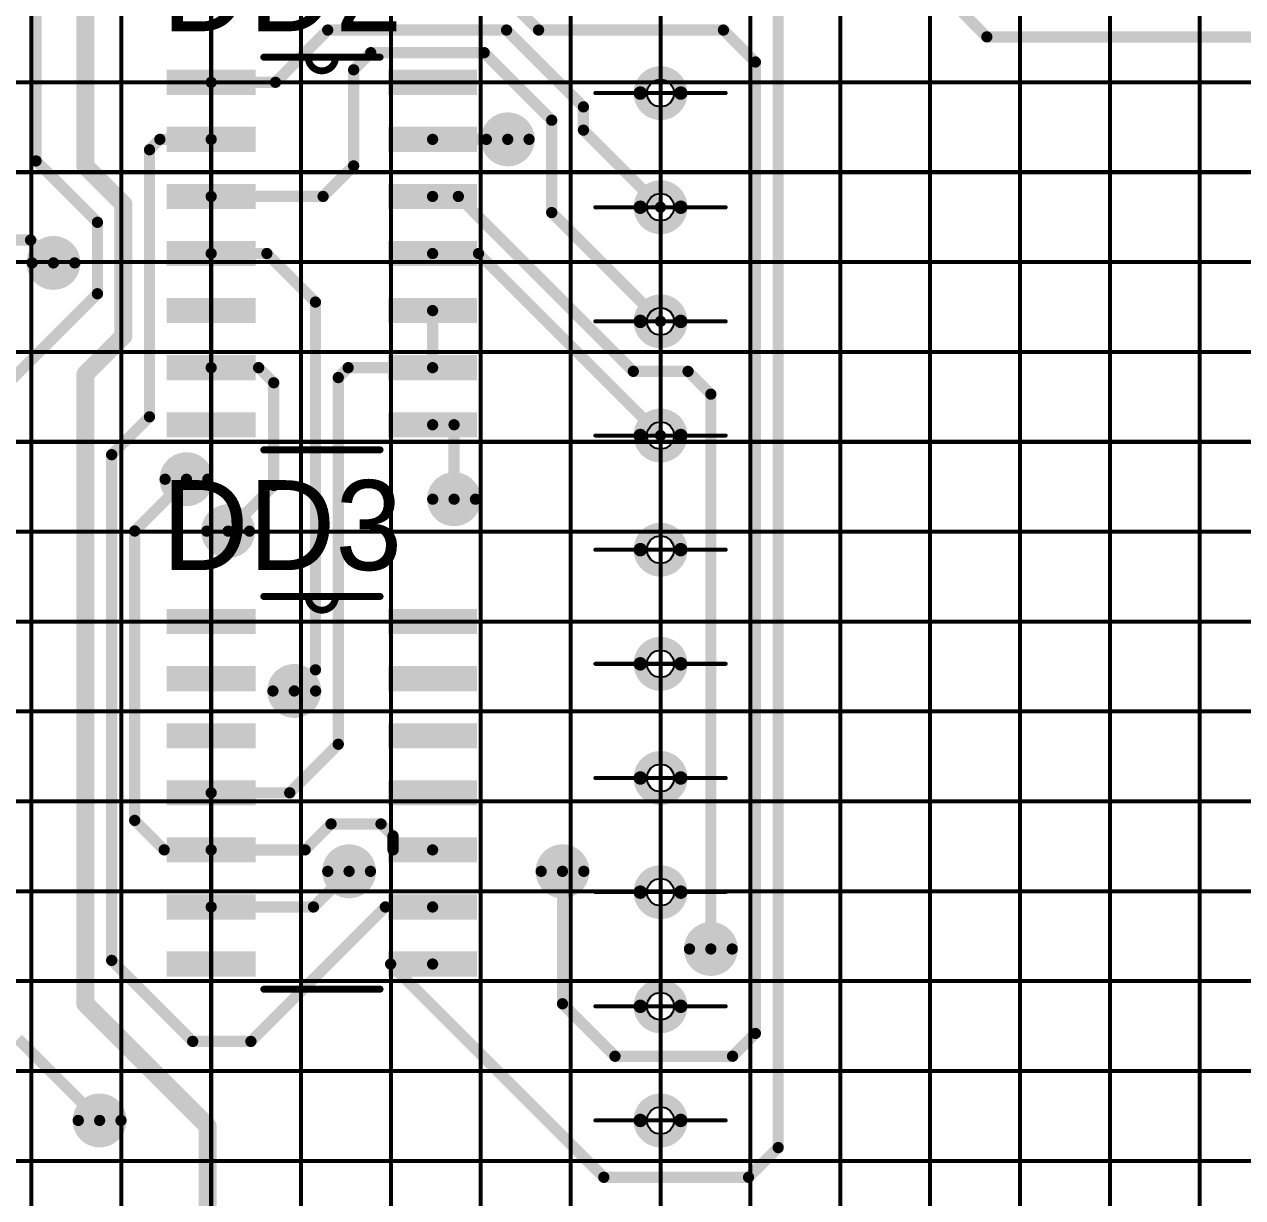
# Model space of a CAD drawing. Header units: millimetres. Extents: x 0 to 841, y 0 to 2540.
# Drawn here: x 276.7 to 330.9, y 2293.4 to 2345.6 of the extents above; entities that cross this region are included whole.
import ezdxf

# ---------------------------------------------------------------- set-up
doc = ezdxf.new("R2010")
doc.units = ezdxf.units.MM
for name, color, linetype in [('Mechanical11', 56, 'Continuous'), ('Mechanical12', 56, 'Continuous'), ('Mechanical7', 56, 'Continuous'), ('Mechanical9', 56, 'Continuous')]:
    doc.layers.add(name, color=color, linetype=linetype)

# ---------------------------------------------------------------- blocks, each defined once
blk = doc.blocks.new('BOASVIEW______T___O_______2_1_33_1_B_1')
at = {"layer": 'Mechanical12'}
for points in [[(210.019, 91.441), (213.981, 91.441), (213.981, 92.559), (210.019, 92.559)], [(219.874, 91.441), (223.836, 91.441), (223.836, 92.559), (219.874, 92.559)], [(210.019, 88.901), (213.981, 88.901), (213.981, 90.019), (210.019, 90.019)], [(219.874, 88.901), (223.836, 88.901), (223.836, 90.019), (219.874, 90.019)], [(210.019, 86.361), (213.981, 86.361), (213.981, 87.479), (210.019, 87.479)], [(219.874, 86.361), (223.836, 86.361), (223.836, 87.479), (219.874, 87.479)], [(210.019, 83.821), (213.981, 83.821), (213.981, 84.939), (210.019, 84.939)], [(219.874, 83.821), (223.836, 83.821), (223.836, 84.939), (219.874, 84.939)], [(210.019, 81.281), (213.981, 81.281), (213.981, 82.399), (210.019, 82.399)], [(219.874, 81.281), (223.836, 81.281), (223.836, 82.399), (219.874, 82.399)], [(210.019, 78.741), (213.981, 78.741), (213.981, 79.859), (210.019, 79.859)], [(219.874, 78.741), (223.836, 78.741), (223.836, 79.859), (219.874, 79.859)], [(210.019, 76.201), (213.981, 76.201), (213.981, 77.319), (210.019, 77.319)], [(219.874, 76.201), (223.836, 76.201), (223.836, 77.319), (219.874, 77.319)], [(210.019, 67.441), (213.981, 67.441), (213.981, 68.559), (210.019, 68.559)], [(219.874, 67.441), (223.836, 67.441), (223.836, 68.559), (219.874, 68.559)], [(210.019, 64.901), (213.981, 64.901), (213.981, 66.019), (210.019, 66.019)], [(219.874, 64.901), (223.836, 64.901), (223.836, 66.019), (219.874, 66.019)], [(210.019, 62.361), (213.981, 62.361), (213.981, 63.479), (210.019, 63.479)], [(219.874, 62.361), (223.836, 62.361), (223.836, 63.479), (219.874, 63.479)], [(210.019, 59.821), (213.981, 59.821), (213.981, 60.939), (210.019, 60.939)], [(219.874, 59.821), (223.836, 59.821), (223.836, 60.939), (219.874, 60.939)], [(210.019, 57.281), (213.981, 57.281), (213.981, 58.399), (210.019, 58.399)], [(219.874, 57.281), (223.836, 57.281), (223.836, 58.399), (219.874, 58.399)], [(210.019, 54.741), (213.981, 54.741), (213.981, 55.859), (210.019, 55.859)], [(219.874, 54.741), (223.836, 54.741), (223.836, 55.859), (219.874, 55.859)], [(210.019, 52.201), (213.981, 52.201), (213.981, 53.319), (210.019, 53.319)], [(219.874, 52.201), (223.836, 52.201), (223.836, 53.319), (219.874, 53.319)]]:
    blk.add_hatch(color=56, dxfattribs=at).paths.add_polyline_path(points)
at = {"layer": 'Mechanical12', "const_width": 0.305}
for points in [[(214.337, 93.118), (216.318, 93.118)], [(216.318, 93.118), (217.537, 93.118)], [(217.537, 93.118), (219.518, 93.118)], [(214.337, 75.642), (219.518, 75.642)], [(214.337, 69.118), (216.318, 69.118)], [(216.318, 69.118), (217.537, 69.118)], [(217.537, 69.118), (219.518, 69.118)], [(214.337, 51.642), (219.518, 51.642)]]:
    blk.add_lwpolyline(points, dxfattribs=at)
at = {"layer": 'Mechanical12'}
for points, const_width in [([(214.261, 93.118, 1), (214.413, 93.118, 1)], 0.152), ([(216.242, 93.118, 1), (216.394, 93.118, 1)], 0.152), ([(216.242, 93.118, 1), (216.394, 93.118, 1)], 0.152), ([(216.242, 93.118, 1), (216.394, 93.118, 1)], 0.152), ([(217.461, 93.118, 1), (217.613, 93.118, 1)], 0.152), ([(217.461, 93.118, 1), (217.613, 93.118, 1)], 0.152), ([(217.461, 93.118, 1), (217.613, 93.118, 1)], 0.152), ([(219.442, 93.118, 1), (219.595, 93.118, 1)], 0.152), ([(232.9, 91.52, 1), (231.1, 91.52, 1)], 0.6), ([(230.95, 91.52, 1), (231.25, 91.52, 1)], 0.3), ([(232.75, 91.52, 1), (233.05, 91.52, 1)], 0.3), ([(232.9, 86.44, 1), (231.1, 86.44, 1)], 0.6), ([(230.95, 86.44, 1), (231.25, 86.44, 1)], 0.3), ([(232.75, 86.44, 1), (233.05, 86.44, 1)], 0.3), ([(232.9, 81.36, 1), (231.1, 81.36, 1)], 0.6), ([(230.95, 81.36, 1), (231.25, 81.36, 1)], 0.3), ([(232.75, 81.36, 1), (233.05, 81.36, 1)], 0.3), ([(232.9, 76.28, 1), (231.1, 76.28, 1)], 0.6), ([(230.95, 76.28, 1), (231.25, 76.28, 1)], 0.3), ([(232.75, 76.28, 1), (233.05, 76.28, 1)], 0.3), ([(214.261, 75.642, 1), (214.413, 75.642, 1)], 0.152), ([(219.442, 75.642, 1), (219.595, 75.642, 1)], 0.152), ([(232.9, 71.2, 1), (231.1, 71.2, 1)], 0.6), ([(230.95, 71.2, 1), (231.25, 71.2, 1)], 0.3), ([(232.75, 71.2, 1), (233.05, 71.2, 1)], 0.3), ([(214.261, 69.118, 1), (214.413, 69.118, 1)], 0.152), ([(216.242, 69.118, 1), (216.394, 69.118, 1)], 0.152), ([(216.242, 69.118, 1), (216.394, 69.118, 1)], 0.152), ([(216.242, 69.118, 1), (216.394, 69.118, 1)], 0.152), ([(217.461, 69.118, 1), (217.613, 69.118, 1)], 0.152), ([(217.461, 69.118, 1), (217.613, 69.118, 1)], 0.152), ([(217.461, 69.118, 1), (217.613, 69.118, 1)], 0.152), ([(219.442, 69.118, 1), (219.595, 69.118, 1)], 0.152), ([(232.9, 66.12, 1), (231.1, 66.12, 1)], 0.6), ([(230.95, 66.12, 1), (231.25, 66.12, 1)], 0.3), ([(232.75, 66.12, 1), (233.05, 66.12, 1)], 0.3), ([(232.9, 61.04, 1), (231.1, 61.04, 1)], 0.6), ([(230.95, 61.04, 1), (231.25, 61.04, 1)], 0.3), ([(232.75, 61.04, 1), (233.05, 61.04, 1)], 0.3), ([(232.9, 55.96, 1), (231.1, 55.96, 1)], 0.6), ([(230.95, 55.96, 1), (231.25, 55.96, 1)], 0.3), ([(232.75, 55.96, 1), (233.05, 55.96, 1)], 0.3), ([(232.9, 50.88, 1), (231.1, 50.88, 1)], 0.6), ([(214.261, 51.642, 1), (214.413, 51.642, 1)], 0.152), ([(219.442, 51.642, 1), (219.595, 51.642, 1)], 0.152), ([(230.95, 50.88, 1), (231.25, 50.88, 1)], 0.3), ([(232.75, 50.88, 1), (233.05, 50.88, 1)], 0.3), ([(232.9, 45.8, 1), (231.1, 45.8, 1)], 0.6), ([(230.95, 45.8, 1), (231.25, 45.8, 1)], 0.3), ([(232.75, 45.8, 1), (233.05, 45.8, 1)], 0.3)]:
    blk.add_lwpolyline(points, format="xyb", close=True, dxfattribs=dict(at, const_width=const_width))
at = {"layer": 'Mechanical12', "const_width": 0.305}
for points in [[(217.537, 93.118, -1), (216.318, 93.118)], [(217.537, 69.118, -1), (216.318, 69.118)]]:
    blk.add_lwpolyline(points, format="xyb", dxfattribs=at)
at = {"layer": 'Mechanical7', "const_width": 0.18}
for points in [[(232, 93.7), (232, 99.5)], [(232, 88.62), (232, 94.42)], [(229.1, 91.52), (234.9, 91.52)], [(232, 83.54), (232, 89.34)], [(229.1, 86.44), (234.9, 86.44)], [(232, 78.46), (232, 84.26)], [(229.1, 81.36), (234.9, 81.36)], [(232, 73.38), (232, 79.18)], [(229.1, 76.28), (234.9, 76.28)], [(232, 68.3), (232, 74.1)], [(229.1, 71.2), (234.9, 71.2)], [(232, 63.22), (232, 69.02)], [(229.1, 66.12), (234.9, 66.12)], [(232, 58.14), (232, 63.94)], [(229.1, 61.04), (234.9, 61.04)], [(232, 53.06), (232, 58.86)], [(229.1, 55.96), (234.9, 55.96)], [(232, 47.98), (232, 53.78)], [(229.1, 50.88), (234.9, 50.88)], [(232, 42.9), (232, 48.7)], [(229.1, 45.8), (234.9, 45.8)], [(232, 37.82), (232, 43.62)]]:
    blk.add_lwpolyline(points, dxfattribs=at)
at = {"layer": 'Mechanical7', "const_width": 0.09}
for points in [[(231.955, 94.42, 1), (232.045, 94.42, 1)], [(231.955, 93.7, 1), (232.045, 93.7, 1)], [(229.055, 91.52, 1), (229.145, 91.52, 1)], [(234.855, 91.52, 1), (234.945, 91.52, 1)], [(231.955, 89.34, 1), (232.045, 89.34, 1)], [(231.955, 88.62, 1), (232.045, 88.62, 1)], [(229.055, 86.44, 1), (229.145, 86.44, 1)], [(234.855, 86.44, 1), (234.945, 86.44, 1)], [(231.955, 84.26, 1), (232.045, 84.26, 1)], [(231.955, 83.54, 1), (232.045, 83.54, 1)], [(229.055, 81.36, 1), (229.145, 81.36, 1)], [(234.855, 81.36, 1), (234.945, 81.36, 1)], [(231.955, 79.18, 1), (232.045, 79.18, 1)], [(231.955, 78.46, 1), (232.045, 78.46, 1)], [(229.055, 76.28, 1), (229.145, 76.28, 1)], [(234.855, 76.28, 1), (234.945, 76.28, 1)], [(231.955, 74.1, 1), (232.045, 74.1, 1)], [(231.955, 73.38, 1), (232.045, 73.38, 1)], [(229.055, 71.2, 1), (229.145, 71.2, 1)], [(234.855, 71.2, 1), (234.945, 71.2, 1)], [(231.955, 69.02, 1), (232.045, 69.02, 1)], [(231.955, 68.3, 1), (232.045, 68.3, 1)], [(229.055, 66.12, 1), (229.145, 66.12, 1)], [(234.855, 66.12, 1), (234.945, 66.12, 1)], [(231.955, 63.94, 1), (232.045, 63.94, 1)], [(231.955, 63.22, 1), (232.045, 63.22, 1)], [(229.055, 61.04, 1), (229.145, 61.04, 1)], [(234.855, 61.04, 1), (234.945, 61.04, 1)], [(231.955, 58.86, 1), (232.045, 58.86, 1)], [(231.955, 58.14, 1), (232.045, 58.14, 1)], [(229.055, 55.96, 1), (229.145, 55.96, 1)], [(234.855, 55.96, 1), (234.945, 55.96, 1)], [(231.955, 53.78, 1), (232.045, 53.78, 1)], [(231.955, 53.06, 1), (232.045, 53.06, 1)], [(229.055, 50.88, 1), (229.145, 50.88, 1)], [(234.855, 50.88, 1), (234.945, 50.88, 1)], [(231.955, 48.7, 1), (232.045, 48.7, 1)], [(231.955, 47.98, 1), (232.045, 47.98, 1)], [(229.055, 45.8, 1), (229.145, 45.8, 1)], [(234.855, 45.8, 1), (234.945, 45.8, 1)], [(231.955, 43.62, 1), (232.045, 43.62, 1)], [(231.955, 42.9, 1), (232.045, 42.9, 1)]]:
    blk.add_lwpolyline(points, format="xyb", close=True, dxfattribs=at)
at = {"layer": 'Mechanical7'}
for s, p in [('DD2', (209.803, 94.272)), ('DD3', (209.801, 70.294))]:
    blk.add_text(s, height=4, dxfattribs=at).set_placement(p)
blk = doc.blocks.new('BOASVIEW______T___L_____2_1_1_1_B_4')
at = {"layer": 'Mechanical12'}
for points in [[(210.019, 91.441), (213.981, 91.441), (213.981, 92.559), (210.019, 92.559)], [(219.874, 91.441), (223.836, 91.441), (223.836, 92.559), (219.874, 92.559)], [(210.019, 88.901), (213.981, 88.901), (213.981, 90.019), (210.019, 90.019)], [(219.874, 88.901), (223.836, 88.901), (223.836, 90.019), (219.874, 90.019)], [(210.019, 86.361), (213.981, 86.361), (213.981, 87.479), (210.019, 87.479)], [(219.874, 86.361), (223.836, 86.361), (223.836, 87.479), (219.874, 87.479)], [(210.019, 83.821), (213.981, 83.821), (213.981, 84.939), (210.019, 84.939)], [(219.874, 83.821), (223.836, 83.821), (223.836, 84.939), (219.874, 84.939)], [(210.019, 81.281), (213.981, 81.281), (213.981, 82.399), (210.019, 82.399)], [(219.874, 81.281), (223.836, 81.281), (223.836, 82.399), (219.874, 82.399)], [(210.019, 78.741), (213.981, 78.741), (213.981, 79.859), (210.019, 79.859)], [(219.874, 78.741), (223.836, 78.741), (223.836, 79.859), (219.874, 79.859)], [(210.019, 76.201), (213.981, 76.201), (213.981, 77.319), (210.019, 77.319)], [(219.874, 76.201), (223.836, 76.201), (223.836, 77.319), (219.874, 77.319)], [(210.019, 67.441), (213.981, 67.441), (213.981, 68.559), (210.019, 68.559)], [(219.874, 67.441), (223.836, 67.441), (223.836, 68.559), (219.874, 68.559)], [(210.019, 64.901), (213.981, 64.901), (213.981, 66.019), (210.019, 66.019)], [(219.874, 64.901), (223.836, 64.901), (223.836, 66.019), (219.874, 66.019)], [(210.019, 62.361), (213.981, 62.361), (213.981, 63.479), (210.019, 63.479)], [(219.874, 62.361), (223.836, 62.361), (223.836, 63.479), (219.874, 63.479)], [(210.019, 59.821), (213.981, 59.821), (213.981, 60.939), (210.019, 60.939)], [(219.874, 59.821), (223.836, 59.821), (223.836, 60.939), (219.874, 60.939)], [(210.019, 57.281), (213.981, 57.281), (213.981, 58.399), (210.019, 58.399)], [(219.874, 57.281), (223.836, 57.281), (223.836, 58.399), (219.874, 58.399)], [(210.019, 54.741), (213.981, 54.741), (213.981, 55.859), (210.019, 55.859)], [(219.874, 54.741), (223.836, 54.741), (223.836, 55.859), (219.874, 55.859)], [(210.019, 52.201), (213.981, 52.201), (213.981, 53.319), (210.019, 53.319)], [(219.874, 52.201), (223.836, 52.201), (223.836, 53.319), (219.874, 53.319)]]:
    blk.add_hatch(color=56, dxfattribs=at).paths.add_polyline_path(points)
at = {"layer": 'Mechanical11'}
for p, q in [((232, 91.52), (232, 92.132)), ((232, 92.132), (232.234, 92.085)), ((232.234, 92.085), (232.433, 91.953)), ((232.433, 91.953), (232.565, 91.754)), ((232.565, 91.754), (232.612, 91.52)), ((232, 91.52), (232.612, 91.52)), ((232, 90.908), (232, 91.52)), ((232.612, 91.52), (232, 91.52)), ((232.565, 91.286), (232.433, 91.087)), ((232.612, 91.52), (232.565, 91.286)), ((232.234, 90.955), (232, 90.908)), ((232.433, 91.087), (232.234, 90.955)), ((232, 86.44), (232, 87.052)), ((232, 87.052), (232.234, 87.005)), ((232.234, 87.005), (232.433, 86.873)), ((232.433, 86.873), (232.565, 86.674)), ((232, 86.44), (232.612, 86.44)), ((232, 85.828), (232, 86.44)), ((232.612, 86.44), (232, 86.44)), ((232.565, 86.674), (232.612, 86.44)), ((232.612, 86.44), (232.565, 86.206)), ((232.234, 85.875), (232, 85.828)), ((232.433, 86.007), (232.234, 85.875)), ((232.565, 86.206), (232.433, 86.007)), ((232, 81.36), (232, 81.972)), ((232, 81.972), (232.234, 81.925)), ((232.234, 81.925), (232.433, 81.793)), ((232, 81.36), (232.612, 81.36)), ((232, 80.748), (232, 81.36)), ((232.612, 81.36), (232, 81.36)), ((232.433, 81.793), (232.565, 81.594)), ((232.565, 81.594), (232.612, 81.36)), ((232.612, 81.36), (232.565, 81.126)), ((232.234, 80.795), (232, 80.748)), ((232.433, 80.927), (232.234, 80.795)), ((232.565, 81.126), (232.433, 80.927)), ((232, 76.28), (232, 76.892)), ((232, 76.892), (232.234, 76.845)), ((232.234, 76.845), (232.433, 76.713)), ((232.433, 76.713), (232.565, 76.514)), ((232.565, 76.514), (232.612, 76.28)), ((232, 76.28), (232.612, 76.28)), ((232, 75.668), (232, 76.28)), ((232.612, 76.28), (232, 76.28)), ((232.565, 76.046), (232.433, 75.847)), ((232.612, 76.28), (232.565, 76.046)), ((232.234, 75.715), (232, 75.668)), ((232.433, 75.847), (232.234, 75.715)), ((232, 71.2), (232, 71.812)), ((232, 71.812), (232.234, 71.765)), ((232.234, 71.765), (232.433, 71.633)), ((232.433, 71.633), (232.565, 71.434)), ((232, 71.2), (232.612, 71.2)), ((232, 70.588), (232, 71.2)), ((232.612, 71.2), (232, 71.2)), ((232.565, 71.434), (232.612, 71.2)), ((232.612, 71.2), (232.565, 70.966)), ((232.234, 70.635), (232, 70.588)), ((232.433, 70.767), (232.234, 70.635)), ((232.565, 70.966), (232.433, 70.767)), ((232, 66.12), (232, 66.732)), ((232, 66.732), (232.234, 66.685)), ((232.234, 66.685), (232.433, 66.553)), ((232.433, 66.553), (232.565, 66.354)), ((232.565, 66.354), (232.612, 66.12)), ((232, 66.12), (232.612, 66.12)), ((232, 65.508), (232, 66.12)), ((232.612, 66.12), (232, 66.12)), ((232.433, 65.687), (232.234, 65.555)), ((232.565, 65.886), (232.433, 65.687)), ((232.612, 66.12), (232.565, 65.886)), ((232.234, 65.555), (232, 65.508)), ((232, 61.04), (232, 61.652)), ((232, 61.652), (232.234, 61.605)), ((232.234, 61.605), (232.433, 61.473)), ((232.433, 61.473), (232.565, 61.274)), ((232.565, 61.274), (232.612, 61.04)), ((232, 61.04), (232.612, 61.04)), ((232, 60.428), (232, 61.04)), ((232.612, 61.04), (232, 61.04)), ((232.565, 60.806), (232.433, 60.607)), ((232.612, 61.04), (232.565, 60.806)), ((232.234, 60.475), (232, 60.428)), ((232.433, 60.607), (232.234, 60.475)), ((232, 55.96), (232, 56.572)), ((232, 56.572), (232.234, 56.525)), ((232.234, 56.525), (232.433, 56.393)), ((232, 55.96), (232.612, 55.96)), ((232, 55.348), (232, 55.96)), ((232.612, 55.96), (232, 55.96)), ((232.433, 56.393), (232.565, 56.194)), ((232.565, 56.194), (232.612, 55.96)), ((232.612, 55.96), (232.565, 55.726)), ((232.234, 55.395), (232, 55.348)), ((232.433, 55.527), (232.234, 55.395)), ((232.565, 55.726), (232.433, 55.527)), ((232, 50.88), (232, 51.492)), ((232, 51.492), (232.234, 51.445)), ((232.234, 51.445), (232.433, 51.313)), ((232.433, 51.313), (232.565, 51.114)), ((232.565, 51.114), (232.612, 50.88)), ((232, 50.88), (232.612, 50.88)), ((232, 50.268), (232, 50.88)), ((232.612, 50.88), (232, 50.88)), ((232.433, 50.447), (232.234, 50.315)), ((232.565, 50.646), (232.433, 50.447)), ((232.612, 50.88), (232.565, 50.646)), ((232.234, 50.315), (232, 50.268)), ((232, 45.8), (232, 46.412)), ((232, 46.412), (232.234, 46.365)), ((232.234, 46.365), (232.433, 46.233)), ((232.433, 46.233), (232.565, 46.034)), ((232, 45.8), (232.612, 45.8)), ((232, 45.188), (232, 45.8)), ((232.612, 45.8), (232, 45.8)), ((232.565, 45.566), (232.433, 45.367)), ((232.565, 46.034), (232.612, 45.8)), ((232.612, 45.8), (232.565, 45.566)), ((232.234, 45.235), (232, 45.188)), ((232.433, 45.367), (232.234, 45.235))]:
    blk.add_line(p, q, dxfattribs=at)
for points, const_width in [([(225.549, 89.46, 1), (224.849, 89.46, 1)], 0.7), ([(224.674, 89.46, 1), (225.024, 89.46, 1)], 0.35), ([(225.374, 89.46, 1), (225.724, 89.46, 1)], 0.35), ([(205.33, 83.962, 1), (204.63, 83.962, 1)], 0.7), ([(204.455, 83.962, 1), (204.805, 83.962, 1)], 0.35), ([(205.155, 83.962, 1), (205.505, 83.962, 1)], 0.35), ([(211.249, 74.335, 1), (210.549, 74.335, 1)], 0.7), ([(210.374, 74.335, 1), (210.724, 74.335, 1)], 0.35), ([(211.074, 74.335, 1), (211.424, 74.335, 1)], 0.35), ([(223.161, 73.446, 1), (222.461, 73.446, 1)], 0.7), ([(222.286, 73.446, 1), (222.636, 73.446, 1)], 0.35), ([(222.986, 73.446, 1), (223.336, 73.446, 1)], 0.35), ([(213.103, 72.024, 1), (212.403, 72.024, 1)], 0.7), ([(212.228, 72.024, 1), (212.578, 72.024, 1)], 0.35), ([(212.928, 72.024, 1), (213.278, 72.024, 1)], 0.35), ([(216.049, 64.912, 1), (215.349, 64.912, 1)], 0.7), ([(215.174, 64.912, 1), (215.524, 64.912, 1)], 0.35), ([(215.874, 64.912, 1), (216.224, 64.912, 1)], 0.35), ([(218.488, 56.886, 1), (217.788, 56.886, 1)], 0.7), ([(227.987, 56.886, 1), (227.287, 56.886, 1)], 0.7), ([(217.613, 56.886, 1), (217.963, 56.886, 1)], 0.35), ([(218.313, 56.886, 1), (218.663, 56.886, 1)], 0.35), ([(227.112, 56.886, 1), (227.462, 56.886, 1)], 0.35), ([(227.812, 56.886, 1), (228.162, 56.886, 1)], 0.35), ([(234.591, 53.431, 1), (233.891, 53.431, 1)], 0.7), ([(233.716, 53.431, 1), (234.066, 53.431, 1)], 0.35), ([(234.416, 53.431, 1), (234.766, 53.431, 1)], 0.35), ([(207.385, 45.8, 1), (206.685, 45.8, 1)], 0.7), ([(206.51, 45.8, 1), (206.86, 45.8, 1)], 0.35), ([(207.21, 45.8, 1), (207.56, 45.8, 1)], 0.35)]:
    blk.add_lwpolyline(points, format="xyb", close=True, dxfattribs=dict(at, const_width=const_width))
at = {"layer": 'Mechanical12'}
for p, q in [((231.388, 91.52), (231.435, 91.754)), ((231.435, 91.754), (231.567, 91.953)), ((231.567, 91.953), (231.766, 92.085)), ((231.766, 92.085), (232, 92.132)), ((232, 92.132), (232, 91.52)), ((231.388, 91.52), (232, 91.52)), ((231.435, 91.286), (231.388, 91.52)), ((232, 91.52), (231.388, 91.52)), ((231.567, 91.087), (231.435, 91.286)), ((232, 91.52), (232, 90.908)), ((231.766, 90.955), (231.567, 91.087)), ((232, 90.908), (231.766, 90.955)), ((231.435, 86.674), (231.567, 86.873)), ((231.567, 86.873), (231.766, 87.005)), ((231.766, 87.005), (232, 87.052)), ((232, 87.052), (232, 86.44)), ((231.388, 86.44), (231.435, 86.674)), ((231.388, 86.44), (232, 86.44)), ((231.435, 86.206), (231.388, 86.44)), ((232, 86.44), (231.388, 86.44)), ((232, 86.44), (232, 85.828)), ((231.567, 86.007), (231.435, 86.206)), ((231.766, 85.875), (231.567, 86.007)), ((232, 85.828), (231.766, 85.875)), ((231.567, 81.793), (231.766, 81.925)), ((231.766, 81.925), (232, 81.972)), ((232, 81.972), (232, 81.36)), ((231.388, 81.36), (231.435, 81.594)), ((231.388, 81.36), (232, 81.36)), ((231.435, 81.126), (231.388, 81.36)), ((232, 81.36), (231.388, 81.36)), ((231.435, 81.594), (231.567, 81.793)), ((232, 81.36), (232, 80.748)), ((231.567, 80.927), (231.435, 81.126)), ((231.766, 80.795), (231.567, 80.927)), ((232, 80.748), (231.766, 80.795)), ((231.388, 76.28), (231.435, 76.514)), ((231.435, 76.514), (231.567, 76.713)), ((231.567, 76.713), (231.766, 76.845)), ((231.766, 76.845), (232, 76.892)), ((232, 76.892), (232, 76.28)), ((231.388, 76.28), (232, 76.28)), ((231.435, 76.046), (231.388, 76.28)), ((232, 76.28), (231.388, 76.28)), ((231.567, 75.847), (231.435, 76.046)), ((232, 76.28), (232, 75.668)), ((231.766, 75.715), (231.567, 75.847)), ((232, 75.668), (231.766, 75.715)), ((231.435, 71.434), (231.567, 71.633)), ((231.567, 71.633), (231.766, 71.765)), ((231.766, 71.765), (232, 71.812)), ((232, 71.812), (232, 71.2)), ((231.388, 71.2), (231.435, 71.434)), ((231.388, 71.2), (232, 71.2)), ((231.435, 70.966), (231.388, 71.2)), ((232, 71.2), (231.388, 71.2)), ((232, 71.2), (232, 70.588)), ((231.567, 70.767), (231.435, 70.966)), ((231.766, 70.635), (231.567, 70.767)), ((232, 70.588), (231.766, 70.635)), ((231.766, 66.685), (232, 66.732)), ((232, 66.732), (232, 66.12)), ((231.388, 66.12), (231.435, 66.354)), ((231.435, 66.354), (231.567, 66.553)), ((231.567, 66.553), (231.766, 66.685)), ((231.388, 66.12), (232, 66.12)), ((231.435, 65.886), (231.388, 66.12)), ((232, 66.12), (231.388, 66.12)), ((231.567, 65.687), (231.435, 65.886)), ((231.766, 65.555), (231.567, 65.687)), ((232, 66.12), (232, 65.508)), ((232, 65.508), (231.766, 65.555)), ((231.388, 61.04), (231.435, 61.274)), ((231.435, 61.274), (231.567, 61.473)), ((231.567, 61.473), (231.766, 61.605)), ((231.766, 61.605), (232, 61.652)), ((232, 61.652), (232, 61.04)), ((231.388, 61.04), (232, 61.04)), ((231.435, 60.806), (231.388, 61.04)), ((232, 61.04), (231.388, 61.04)), ((231.567, 60.607), (231.435, 60.806)), ((232, 61.04), (232, 60.428)), ((231.766, 60.475), (231.567, 60.607)), ((232, 60.428), (231.766, 60.475)), ((231.567, 56.393), (231.766, 56.525)), ((231.766, 56.525), (232, 56.572)), ((232, 56.572), (232, 55.96)), ((231.388, 55.96), (231.435, 56.194)), ((231.388, 55.96), (232, 55.96)), ((231.435, 55.726), (231.388, 55.96)), ((232, 55.96), (231.388, 55.96)), ((231.435, 56.194), (231.567, 56.393)), ((232, 55.96), (232, 55.348)), ((231.567, 55.527), (231.435, 55.726)), ((231.766, 55.395), (231.567, 55.527)), ((232, 55.348), (231.766, 55.395)), ((231.388, 50.88), (231.435, 51.114)), ((231.435, 51.114), (231.567, 51.313)), ((231.567, 51.313), (231.766, 51.445)), ((231.766, 51.445), (232, 51.492)), ((232, 51.492), (232, 50.88)), ((231.388, 50.88), (232, 50.88)), ((231.435, 50.646), (231.388, 50.88)), ((232, 50.88), (231.388, 50.88)), ((231.567, 50.447), (231.435, 50.646)), ((231.766, 50.315), (231.567, 50.447)), ((232, 50.88), (232, 50.268)), ((232, 50.268), (231.766, 50.315)), ((231.435, 46.034), (231.567, 46.233)), ((231.567, 46.233), (231.766, 46.365)), ((231.766, 46.365), (232, 46.412)), ((232, 46.412), (232, 45.8)), ((231.388, 45.8), (231.435, 46.034)), ((231.388, 45.8), (232, 45.8)), ((231.435, 45.566), (231.388, 45.8)), ((232, 45.8), (231.388, 45.8)), ((231.567, 45.367), (231.435, 45.566)), ((232, 45.8), (232, 45.188)), ((231.766, 45.235), (231.567, 45.367)), ((232, 45.188), (231.766, 45.235))]:
    blk.add_line(p, q, dxfattribs=at)
for points, const_width in [([(206.399, 88.267), (206.399, 123.532)], 0.8), ([(204.206, 88.5), (204.206, 110.695)], 0.5), ([(233.784, 106.76), (246.524, 94.02)], 0.5), ([(237.238, 44.592), (237.238, 100.878)], 0.5), ([(223.014, 97.884), (226.573, 94.325)], 0.5), ([(214.862, 92), (217.187, 94.325)], 0.5), ([(217.187, 94.325), (225.148, 94.325)], 0.5), ([(225.148, 94.325), (228.568, 90.905)], 0.5), ([(226.573, 94.325), (234.8, 94.325)], 0.5), ([(234.8, 94.325), (236.222, 92.903)], 0.5), ([(246.524, 94.02), (270.411, 94.02)], 0.5), ([(218.341, 92.555), (219.103, 93.317)], 0.5), ([(219.103, 93.317), (224.152, 93.317)], 0.5), ([(224.152, 93.317), (227.157, 90.312)], 0.5), ([(218.341, 88.28), (218.341, 92.555)], 0.5), ([(236.222, 49.672), (236.222, 92.903)], 0.5), ([(212, 92), (214.862, 92)], 0.5), ([(228.568, 89.872), (228.568, 90.905)], 0.5), ([(227.157, 86.203), (227.157, 90.312)], 0.5), ([(228.568, 89.872), (232, 86.44)], 0.5), ([(209.255, 88.998), (209.716, 89.46)], 0.5), ([(209.716, 89.46), (212, 89.46)], 0.5), ([(221.855, 89.46), (225.199, 89.46)], 0.5), ([(209.255, 77.111), (209.255, 88.998)], 0.5), ([(204.206, 88.5), (206.938, 85.768)], 0.5), ([(206.399, 88.267), (208.096, 86.57)], 0.8), ([(216.981, 86.92), (218.341, 88.28)], 0.5), ([(208.096, 80.704), (208.096, 86.57)], 0.8), ([(212, 86.92), (216.981, 86.92)], 0.5), ([(221.855, 86.92), (223.003, 86.92)], 0.5), ([(223.003, 86.92), (230.787, 79.136)], 0.5), ([(227.157, 86.203), (232, 81.36)], 0.5), ([(206.938, 82.59), (206.938, 85.768)], 0.5), ([(198.224, 84.978), (203.964, 84.978)], 0.5), ([(203.964, 84.978), (204.98, 83.962)], 0.5), ([(212, 84.38), (214.48, 84.38)], 0.5), ([(214.48, 84.38), (216.641, 82.219)], 0.5), ([(221.855, 84.38), (223.9, 84.38)], 0.5), ([(223.9, 84.38), (232, 76.28)], 0.5), ([(202.188, 77.84), (206.938, 82.59)], 0.5), ([(216.641, 65.854), (216.641, 82.219)], 0.5), ([(221.855, 79.3), (221.855, 81.84)], 0.5), ([(206.399, 79.007), (208.096, 80.704)], 0.8), ([(206.399, 50.996), (206.399, 79.007)], 0.8), ([(212, 79.3), (214.113, 79.3)], 0.5), ([(214.113, 79.3), (214.785, 78.628)], 0.5), ([(217.657, 78.859), (218.098, 79.3)], 0.5), ([(218.098, 79.3), (221.855, 79.3)], 0.5), ([(230.787, 79.136), (233.225, 79.136)], 0.5), ([(233.225, 79.136), (234.241, 78.12)], 0.5), ([(214.785, 74.056), (214.785, 78.628)], 0.5), ([(217.657, 62.541), (217.657, 78.859)], 0.5), ([(234.241, 53.431), (234.241, 78.12)], 0.5), ([(207.571, 75.428), (209.255, 77.111)], 0.5), ([(221.855, 76.76), (222.811, 76.76)], 0.5), ([(222.811, 73.446), (222.811, 76.76)], 0.5), ([(207.571, 52.923), (207.571, 75.428)], 0.5), ([(208.595, 72.031), (210.899, 74.335)], 0.5), ([(212.753, 72.024), (214.785, 74.056)], 0.5), ([(208.595, 59.154), (208.595, 72.031)], 0.5), ([(215.699, 64.912), (216.641, 65.854)], 0.5), ([(215.496, 60.38), (217.657, 62.541)], 0.5), ([(212, 60.38), (215.496, 60.38)], 0.5), ([(208.595, 59.154), (209.908, 57.84)], 0.5), ([(216.18, 57.84), (217.336, 58.996)], 0.5), ([(217.336, 58.996), (219.56, 58.996)], 0.5), ([(219.56, 58.996), (220.096, 58.46)], 0.5), ([(220.096, 57.84), (220.096, 58.46)], 0.5), ([(209.908, 57.84), (212, 57.84)], 0.5), ([(212, 57.84), (216.18, 57.84)], 0.5), ([(220.096, 57.84), (221.855, 57.84)], 0.5), ([(216.552, 55.3), (218.138, 56.886)], 0.5), ([(227.637, 50.993), (227.637, 56.886)], 0.5), ([(212, 55.3), (216.552, 55.3)], 0.5), ([(213.769, 49.316), (219.752, 55.3)], 0.5), ([(219.752, 55.3), (221.855, 55.3)], 0.5), ([(207.571, 52.923), (211.178, 49.316)], 0.5), ([(219.987, 52.76), (229.476, 43.271)], 0.5), ([(219.987, 52.76), (221.855, 52.76)], 0.5), ([(206.399, 50.996), (211.838, 45.557)], 0.8), ([(227.637, 50.993), (229.974, 48.656)], 0.5), ([(235.206, 48.656), (236.222, 49.672)], 0.5), ([(203.406, 49.43), (207.035, 45.8)], 0.5), ([(211.178, 49.316), (213.769, 49.316)], 0.5), ([(229.974, 48.656), (235.206, 48.656)], 0.5), ([(211.838, 28), (211.838, 45.557)], 0.8), ([(235.918, 43.271), (237.238, 44.592)], 0.5), ([(229.476, 43.271), (235.918, 43.271)], 0.5)]:
    blk.add_lwpolyline(points, dxfattribs=dict(at, const_width=const_width))
for points, const_width in [([(217.062, 94.325, 1), (217.312, 94.325, 1)], 0.25), ([(217.062, 94.325, 1), (217.312, 94.325, 1)], 0.25), ([(225.023, 94.325, 1), (225.273, 94.325, 1)], 0.25), ([(225.023, 94.325, 1), (225.273, 94.325, 1)], 0.25), ([(226.448, 94.325, 1), (226.698, 94.325, 1)], 0.25), ([(226.448, 94.325, 1), (226.698, 94.325, 1)], 0.25), ([(234.675, 94.325, 1), (234.925, 94.325, 1)], 0.25), ([(234.675, 94.325, 1), (234.925, 94.325, 1)], 0.25), ([(246.399, 94.02, 1), (246.649, 94.02, 1)], 0.25), ([(246.399, 94.02, 1), (246.649, 94.02, 1)], 0.25), ([(218.978, 93.317, 1), (219.228, 93.317, 1)], 0.25), ([(218.978, 93.317, 1), (219.228, 93.317, 1)], 0.25), ([(224.027, 93.317, 1), (224.277, 93.317, 1)], 0.25), ([(224.027, 93.317, 1), (224.277, 93.317, 1)], 0.25), ([(218.216, 92.555, 1), (218.466, 92.555, 1)], 0.25), ([(218.216, 92.555, 1), (218.466, 92.555, 1)], 0.25), ([(236.097, 92.903, 1), (236.347, 92.903, 1)], 0.25), ([(236.097, 92.903, 1), (236.347, 92.903, 1)], 0.25), ([(211.875, 92, 1), (212.125, 92, 1)], 0.25), ([(214.737, 92, 1), (214.987, 92, 1)], 0.25), ([(214.737, 92, 1), (214.987, 92, 1)], 0.25), ([(232.9, 91.52, 1), (231.1, 91.52, 1)], 0.6), ([(230.95, 91.52, 1), (231.25, 91.52, 1)], 0.3), ([(232.75, 91.52, 1), (233.05, 91.52, 1)], 0.3), ([(228.443, 90.905, 1), (228.693, 90.905, 1)], 0.25), ([(228.443, 90.905, 1), (228.693, 90.905, 1)], 0.25), ([(226.149, 89.46, 1), (224.249, 89.46, 1)], 0.5), ([(227.032, 90.312, 1), (227.282, 90.312, 1)], 0.25), ([(227.032, 90.312, 1), (227.282, 90.312, 1)], 0.25), ([(228.443, 89.872, 1), (228.693, 89.872, 1)], 0.25), ([(228.443, 89.872, 1), (228.693, 89.872, 1)], 0.25), ([(209.591, 89.46, 1), (209.841, 89.46, 1)], 0.25), ([(209.591, 89.46, 1), (209.841, 89.46, 1)], 0.25), ([(211.875, 89.46, 1), (212.125, 89.46, 1)], 0.25), ([(221.73, 89.46, 1), (221.98, 89.46, 1)], 0.25), ([(224.124, 89.46, 1), (224.374, 89.46, 1)], 0.25), ([(225.074, 89.46, 1), (225.324, 89.46, 1)], 0.25), ([(226.024, 89.46, 1), (226.274, 89.46, 1)], 0.25), ([(209.13, 88.998, 1), (209.38, 88.998, 1)], 0.25), ([(209.13, 88.998, 1), (209.38, 88.998, 1)], 0.25), ([(204.081, 88.5, 1), (204.331, 88.5, 1)], 0.25), ([(204.081, 88.5, 1), (204.331, 88.5, 1)], 0.25), ([(206.199, 88.267, 1), (206.599, 88.267, 1)], 0.4), ([(206.199, 88.267, 1), (206.599, 88.267, 1)], 0.4), ([(218.216, 88.28, 1), (218.466, 88.28, 1)], 0.25), ([(218.216, 88.28, 1), (218.466, 88.28, 1)], 0.25), ([(232.9, 86.44, 1), (231.1, 86.44, 1)], 0.6), ([(207.896, 86.57, 1), (208.296, 86.57, 1)], 0.4), ([(207.896, 86.57, 1), (208.296, 86.57, 1)], 0.4), ([(211.875, 86.92, 1), (212.125, 86.92, 1)], 0.25), ([(216.856, 86.92, 1), (217.106, 86.92, 1)], 0.25), ([(216.856, 86.92, 1), (217.106, 86.92, 1)], 0.25), ([(221.73, 86.92, 1), (221.98, 86.92, 1)], 0.25), ([(222.878, 86.92, 1), (223.128, 86.92, 1)], 0.25), ([(222.878, 86.92, 1), (223.128, 86.92, 1)], 0.25), ([(227.032, 86.203, 1), (227.282, 86.203, 1)], 0.25), ([(227.032, 86.203, 1), (227.282, 86.203, 1)], 0.25), ([(230.95, 86.44, 1), (231.25, 86.44, 1)], 0.3), ([(231.875, 86.44, 1), (232.125, 86.44, 1)], 0.25), ([(232.75, 86.44, 1), (233.05, 86.44, 1)], 0.3), ([(206.813, 85.768, 1), (207.063, 85.768, 1)], 0.25), ([(206.813, 85.768, 1), (207.063, 85.768, 1)], 0.25), ([(203.839, 84.978, 1), (204.089, 84.978, 1)], 0.25), ([(203.839, 84.978, 1), (204.089, 84.978, 1)], 0.25), ([(205.93, 83.962, 1), (204.03, 83.962, 1)], 0.5), ([(211.875, 84.38, 1), (212.125, 84.38, 1)], 0.25), ([(214.355, 84.38, 1), (214.605, 84.38, 1)], 0.25), ([(214.355, 84.38, 1), (214.605, 84.38, 1)], 0.25), ([(221.73, 84.38, 1), (221.98, 84.38, 1)], 0.25), ([(223.775, 84.38, 1), (224.025, 84.38, 1)], 0.25), ([(223.775, 84.38, 1), (224.025, 84.38, 1)], 0.25), ([(203.905, 83.962, 1), (204.155, 83.962, 1)], 0.25), ([(204.855, 83.962, 1), (205.105, 83.962, 1)], 0.25), ([(205.805, 83.962, 1), (206.055, 83.962, 1)], 0.25), ([(206.813, 82.59, 1), (207.063, 82.59, 1)], 0.25), ([(206.813, 82.59, 1), (207.063, 82.59, 1)], 0.25), ([(216.516, 82.219, 1), (216.766, 82.219, 1)], 0.25), ([(216.516, 82.219, 1), (216.766, 82.219, 1)], 0.25), ([(232.9, 81.36, 1), (231.1, 81.36, 1)], 0.6), ([(221.73, 81.84, 1), (221.98, 81.84, 1)], 0.25), ([(230.95, 81.36, 1), (231.25, 81.36, 1)], 0.3), ([(231.875, 81.36, 1), (232.125, 81.36, 1)], 0.25), ([(232.75, 81.36, 1), (233.05, 81.36, 1)], 0.3), ([(207.896, 80.704, 1), (208.296, 80.704, 1)], 0.4), ([(207.896, 80.704, 1), (208.296, 80.704, 1)], 0.4), ([(206.199, 79.007, 1), (206.599, 79.007, 1)], 0.4), ([(206.199, 79.007, 1), (206.599, 79.007, 1)], 0.4), ([(211.875, 79.3, 1), (212.125, 79.3, 1)], 0.25), ([(213.988, 79.3, 1), (214.238, 79.3, 1)], 0.25), ([(213.988, 79.3, 1), (214.238, 79.3, 1)], 0.25), ([(217.973, 79.3, 1), (218.223, 79.3, 1)], 0.25), ([(217.973, 79.3, 1), (218.223, 79.3, 1)], 0.25), ([(221.73, 79.3, 1), (221.98, 79.3, 1)], 0.25), ([(221.73, 79.3, 1), (221.98, 79.3, 1)], 0.25), ([(230.662, 79.136, 1), (230.912, 79.136, 1)], 0.25), ([(230.662, 79.136, 1), (230.912, 79.136, 1)], 0.25), ([(233.1, 79.136, 1), (233.35, 79.136, 1)], 0.25), ([(233.1, 79.136, 1), (233.35, 79.136, 1)], 0.25), ([(214.66, 78.628, 1), (214.91, 78.628, 1)], 0.25), ([(214.66, 78.628, 1), (214.91, 78.628, 1)], 0.25), ([(217.532, 78.859, 1), (217.782, 78.859, 1)], 0.25), ([(217.532, 78.859, 1), (217.782, 78.859, 1)], 0.25), ([(234.116, 78.12, 1), (234.366, 78.12, 1)], 0.25), ([(234.116, 78.12, 1), (234.366, 78.12, 1)], 0.25), ([(209.13, 77.111, 1), (209.38, 77.111, 1)], 0.25), ([(209.13, 77.111, 1), (209.38, 77.111, 1)], 0.25), ([(221.73, 76.76, 1), (221.98, 76.76, 1)], 0.25), ([(222.686, 76.76, 1), (222.936, 76.76, 1)], 0.25), ([(222.686, 76.76, 1), (222.936, 76.76, 1)], 0.25), ([(232.9, 76.28, 1), (231.1, 76.28, 1)], 0.6), ([(230.95, 76.28, 1), (231.25, 76.28, 1)], 0.3), ([(231.875, 76.28, 1), (232.125, 76.28, 1)], 0.25), ([(232.75, 76.28, 1), (233.05, 76.28, 1)], 0.3), ([(207.446, 75.428, 1), (207.696, 75.428, 1)], 0.25), ([(207.446, 75.428, 1), (207.696, 75.428, 1)], 0.25), ([(211.849, 74.335, 1), (209.949, 74.335, 1)], 0.5), ([(209.824, 74.335, 1), (210.074, 74.335, 1)], 0.25), ([(210.774, 74.335, 1), (211.024, 74.335, 1)], 0.25), ([(211.724, 74.335, 1), (211.974, 74.335, 1)], 0.25), ([(214.66, 74.056, 1), (214.91, 74.056, 1)], 0.25), ([(214.66, 74.056, 1), (214.91, 74.056, 1)], 0.25), ([(223.761, 73.446, 1), (221.861, 73.446, 1)], 0.5), ([(213.703, 72.024, 1), (211.803, 72.024, 1)], 0.5), ([(221.736, 73.446, 1), (221.986, 73.446, 1)], 0.25), ([(222.686, 73.446, 1), (222.936, 73.446, 1)], 0.25), ([(223.636, 73.446, 1), (223.886, 73.446, 1)], 0.25), ([(208.47, 72.031, 1), (208.72, 72.031, 1)], 0.25), ([(208.47, 72.031, 1), (208.72, 72.031, 1)], 0.25), ([(211.678, 72.024, 1), (211.928, 72.024, 1)], 0.25), ([(212.628, 72.024, 1), (212.878, 72.024, 1)], 0.25), ([(213.578, 72.024, 1), (213.828, 72.024, 1)], 0.25), ([(232.9, 71.2, 1), (231.1, 71.2, 1)], 0.6), ([(230.95, 71.2, 1), (231.25, 71.2, 1)], 0.3), ([(232.75, 71.2, 1), (233.05, 71.2, 1)], 0.3), ([(232.9, 66.12, 1), (231.1, 66.12, 1)], 0.6), ([(230.95, 66.12, 1), (231.25, 66.12, 1)], 0.3), ([(232.75, 66.12, 1), (233.05, 66.12, 1)], 0.3), ([(216.649, 64.912, 1), (214.749, 64.912, 1)], 0.5), ([(216.516, 65.854, 1), (216.766, 65.854, 1)], 0.25), ([(216.516, 65.854, 1), (216.766, 65.854, 1)], 0.25), ([(214.624, 64.912, 1), (214.874, 64.912, 1)], 0.25), ([(215.574, 64.912, 1), (215.824, 64.912, 1)], 0.25), ([(216.524, 64.912, 1), (216.774, 64.912, 1)], 0.25), ([(217.532, 62.541, 1), (217.782, 62.541, 1)], 0.25), ([(217.532, 62.541, 1), (217.782, 62.541, 1)], 0.25), ([(232.9, 61.04, 1), (231.1, 61.04, 1)], 0.6), ([(230.95, 61.04, 1), (231.25, 61.04, 1)], 0.3), ([(232.75, 61.04, 1), (233.05, 61.04, 1)], 0.3), ([(211.875, 60.38, 1), (212.125, 60.38, 1)], 0.25), ([(215.371, 60.38, 1), (215.621, 60.38, 1)], 0.25), ([(215.371, 60.38, 1), (215.621, 60.38, 1)], 0.25), ([(208.47, 59.154, 1), (208.72, 59.154, 1)], 0.25), ([(208.47, 59.154, 1), (208.72, 59.154, 1)], 0.25), ([(217.211, 58.996, 1), (217.461, 58.996, 1)], 0.25), ([(217.211, 58.996, 1), (217.461, 58.996, 1)], 0.25), ([(219.435, 58.996, 1), (219.685, 58.996, 1)], 0.25), ([(219.435, 58.996, 1), (219.685, 58.996, 1)], 0.25), ([(219.971, 58.46, 1), (220.221, 58.46, 1)], 0.25), ([(219.971, 58.46, 1), (220.221, 58.46, 1)], 0.25), ([(209.783, 57.84, 1), (210.033, 57.84, 1)], 0.25), ([(209.783, 57.84, 1), (210.033, 57.84, 1)], 0.25), ([(211.875, 57.84, 1), (212.125, 57.84, 1)], 0.25), ([(211.875, 57.84, 1), (212.125, 57.84, 1)], 0.25), ([(216.055, 57.84, 1), (216.305, 57.84, 1)], 0.25), ([(216.055, 57.84, 1), (216.305, 57.84, 1)], 0.25), ([(219.088, 56.886, 1), (217.188, 56.886, 1)], 0.5), ([(219.971, 57.84, 1), (220.221, 57.84, 1)], 0.25), ([(219.971, 57.84, 1), (220.221, 57.84, 1)], 0.25), ([(221.73, 57.84, 1), (221.98, 57.84, 1)], 0.25), ([(228.587, 56.886, 1), (226.687, 56.886, 1)], 0.5), ([(217.063, 56.886, 1), (217.313, 56.886, 1)], 0.25), ([(218.013, 56.886, 1), (218.263, 56.886, 1)], 0.25), ([(218.963, 56.886, 1), (219.213, 56.886, 1)], 0.25), ([(226.562, 56.886, 1), (226.812, 56.886, 1)], 0.25), ([(227.512, 56.886, 1), (227.762, 56.886, 1)], 0.25), ([(228.462, 56.886, 1), (228.712, 56.886, 1)], 0.25), ([(232.9, 55.96, 1), (231.1, 55.96, 1)], 0.6), ([(230.95, 55.96, 1), (231.25, 55.96, 1)], 0.3), ([(232.75, 55.96, 1), (233.05, 55.96, 1)], 0.3), ([(211.875, 55.3, 1), (212.125, 55.3, 1)], 0.25), ([(216.427, 55.3, 1), (216.677, 55.3, 1)], 0.25), ([(216.427, 55.3, 1), (216.677, 55.3, 1)], 0.25), ([(219.627, 55.3, 1), (219.877, 55.3, 1)], 0.25), ([(219.627, 55.3, 1), (219.877, 55.3, 1)], 0.25), ([(221.73, 55.3, 1), (221.98, 55.3, 1)], 0.25), ([(235.191, 53.431, 1), (233.291, 53.431, 1)], 0.5), ([(207.446, 52.923, 1), (207.696, 52.923, 1)], 0.25), ([(207.446, 52.923, 1), (207.696, 52.923, 1)], 0.25), ([(233.166, 53.431, 1), (233.416, 53.431, 1)], 0.25), ([(234.116, 53.431, 1), (234.366, 53.431, 1)], 0.25), ([(235.066, 53.431, 1), (235.316, 53.431, 1)], 0.25), ([(219.862, 52.76, 1), (220.112, 52.76, 1)], 0.25), ([(219.862, 52.76, 1), (220.112, 52.76, 1)], 0.25), ([(221.73, 52.76, 1), (221.98, 52.76, 1)], 0.25), ([(232.9, 50.88, 1), (231.1, 50.88, 1)], 0.6), ([(206.199, 50.996, 1), (206.599, 50.996, 1)], 0.4), ([(206.199, 50.996, 1), (206.599, 50.996, 1)], 0.4), ([(227.512, 50.993, 1), (227.762, 50.993, 1)], 0.25), ([(227.512, 50.993, 1), (227.762, 50.993, 1)], 0.25), ([(230.95, 50.88, 1), (231.25, 50.88, 1)], 0.3), ([(232.75, 50.88, 1), (233.05, 50.88, 1)], 0.3), ([(236.097, 49.672, 1), (236.347, 49.672, 1)], 0.25), ([(236.097, 49.672, 1), (236.347, 49.672, 1)], 0.25), ([(211.053, 49.316, 1), (211.303, 49.316, 1)], 0.25), ([(211.053, 49.316, 1), (211.303, 49.316, 1)], 0.25), ([(213.644, 49.316, 1), (213.894, 49.316, 1)], 0.25), ([(213.644, 49.316, 1), (213.894, 49.316, 1)], 0.25), ([(229.849, 48.656, 1), (230.099, 48.656, 1)], 0.25), ([(229.849, 48.656, 1), (230.099, 48.656, 1)], 0.25), ([(235.081, 48.656, 1), (235.331, 48.656, 1)], 0.25), ([(235.081, 48.656, 1), (235.331, 48.656, 1)], 0.25), ([(207.985, 45.8, 1), (206.085, 45.8, 1)], 0.5), ([(232.9, 45.8, 1), (231.1, 45.8, 1)], 0.6), ([(230.95, 45.8, 1), (231.25, 45.8, 1)], 0.3), ([(232.75, 45.8, 1), (233.05, 45.8, 1)], 0.3), ([(205.96, 45.8, 1), (206.21, 45.8, 1)], 0.25), ([(206.91, 45.8, 1), (207.16, 45.8, 1)], 0.25), ([(207.86, 45.8, 1), (208.11, 45.8, 1)], 0.25), ([(211.638, 45.557, 1), (212.038, 45.557, 1)], 0.4), ([(211.638, 45.557, 1), (212.038, 45.557, 1)], 0.4), ([(237.113, 44.592, 1), (237.363, 44.592, 1)], 0.25), ([(237.113, 44.592, 1), (237.363, 44.592, 1)], 0.25), ([(229.351, 43.271, 1), (229.601, 43.271, 1)], 0.25), ([(229.351, 43.271, 1), (229.601, 43.271, 1)], 0.25), ([(235.793, 43.271, 1), (236.043, 43.271, 1)], 0.25), ([(235.793, 43.271, 1), (236.043, 43.271, 1)], 0.25)]:
    blk.add_lwpolyline(points, format="xyb", close=True, dxfattribs=dict(at, const_width=const_width))
at = {"layer": 'Mechanical7', "const_width": 0.18}
for points in [[(232, 94), (232, 99.2)], [(232, 88.92), (232, 94.12)], [(229.4, 91.52), (234.6, 91.52)], [(232, 83.84), (232, 89.04)], [(229.4, 86.44), (234.6, 86.44)], [(232, 78.76), (232, 83.96)], [(229.4, 81.36), (234.6, 81.36)], [(232, 73.68), (232, 78.88)], [(229.4, 76.28), (234.6, 76.28)], [(232, 68.6), (232, 73.8)], [(229.4, 71.2), (234.6, 71.2)], [(232, 63.52), (232, 68.72)], [(229.4, 66.12), (234.6, 66.12)], [(232, 58.44), (232, 63.64)], [(229.4, 61.04), (234.6, 61.04)], [(232, 53.36), (232, 58.56)], [(229.4, 55.96), (234.6, 55.96)], [(232, 48.28), (232, 53.48)], [(229.4, 50.88), (234.6, 50.88)], [(232, 43.2), (232, 48.4)], [(229.4, 45.8), (234.6, 45.8)], [(232, 38.12), (232, 43.32)]]:
    blk.add_lwpolyline(points, dxfattribs=at)
at = {"layer": 'Mechanical7', "const_width": 0.09}
for points in [[(231.955, 94.12, 1), (232.045, 94.12, 1)], [(231.955, 94, 1), (232.045, 94, 1)], [(229.355, 91.52, 1), (229.445, 91.52, 1)], [(234.555, 91.52, 1), (234.645, 91.52, 1)], [(231.955, 89.04, 1), (232.045, 89.04, 1)], [(231.955, 88.92, 1), (232.045, 88.92, 1)], [(229.355, 86.44, 1), (229.445, 86.44, 1)], [(234.555, 86.44, 1), (234.645, 86.44, 1)], [(231.955, 83.96, 1), (232.045, 83.96, 1)], [(231.955, 83.84, 1), (232.045, 83.84, 1)], [(229.355, 81.36, 1), (229.445, 81.36, 1)], [(234.555, 81.36, 1), (234.645, 81.36, 1)], [(231.955, 78.88, 1), (232.045, 78.88, 1)], [(231.955, 78.76, 1), (232.045, 78.76, 1)], [(229.355, 76.28, 1), (229.445, 76.28, 1)], [(234.555, 76.28, 1), (234.645, 76.28, 1)], [(231.955, 73.8, 1), (232.045, 73.8, 1)], [(231.955, 73.68, 1), (232.045, 73.68, 1)], [(229.355, 71.2, 1), (229.445, 71.2, 1)], [(234.555, 71.2, 1), (234.645, 71.2, 1)], [(231.955, 68.72, 1), (232.045, 68.72, 1)], [(231.955, 68.6, 1), (232.045, 68.6, 1)], [(229.355, 66.12, 1), (229.445, 66.12, 1)], [(234.555, 66.12, 1), (234.645, 66.12, 1)], [(231.955, 63.64, 1), (232.045, 63.64, 1)], [(231.955, 63.52, 1), (232.045, 63.52, 1)], [(229.355, 61.04, 1), (229.445, 61.04, 1)], [(234.555, 61.04, 1), (234.645, 61.04, 1)], [(231.955, 58.56, 1), (232.045, 58.56, 1)], [(231.955, 58.44, 1), (232.045, 58.44, 1)], [(229.355, 55.96, 1), (229.445, 55.96, 1)], [(234.555, 55.96, 1), (234.645, 55.96, 1)], [(231.955, 53.48, 1), (232.045, 53.48, 1)], [(231.955, 53.36, 1), (232.045, 53.36, 1)], [(229.355, 50.88, 1), (229.445, 50.88, 1)], [(234.555, 50.88, 1), (234.645, 50.88, 1)], [(231.955, 48.4, 1), (232.045, 48.4, 1)], [(231.955, 48.28, 1), (232.045, 48.28, 1)], [(229.355, 45.8, 1), (229.445, 45.8, 1)], [(234.555, 45.8, 1), (234.645, 45.8, 1)], [(231.955, 43.32, 1), (232.045, 43.32, 1)], [(231.955, 43.2, 1), (232.045, 43.2, 1)]]:
    blk.add_lwpolyline(points, format="xyb", close=True, dxfattribs=at)
at = {"layer": 'Mechanical9', "const_width": 0.18}
for points in [[(204, 0), (204, 210)], [(208, 0), (208, 210)], [(212, 0), (212, 210)], [(216, 0), (216, 210)], [(220, 0), (220, 210)], [(224, 0), (224, 210)], [(228, 0), (228, 210)], [(232, 0), (232, 210)], [(236, 0), (236, 210)], [(240, 0), (240, 210)], [(244, 0), (244, 210)], [(248, 0), (248, 210)], [(252, 0), (252, 210)], [(256, 0), (256, 210)], [(0, 92), (320, 92)], [(0, 88), (320, 88)], [(0, 84), (320, 84)], [(0, 80), (320, 80)], [(0, 76), (320, 76)], [(0, 72), (320, 72)], [(0, 68), (320, 68)], [(0, 64), (320, 64)], [(0, 60), (320, 60)], [(0, 56), (320, 56)], [(0, 52), (320, 52)], [(0, 48), (320, 48)], [(0, 44), (320, 44)]]:
    blk.add_lwpolyline(points, dxfattribs=at)

msp = doc.modelspace()

# ---------------------------------------------------------------- block references
for name in ['BOASVIEW______T___L_____2_1_1_1_B_4', 'BOASVIEW______T___O_______2_1_33_1_B_1']:
    msp.add_blockref(name, (73, 2251))

doc.saveas('drawing.dxf')
